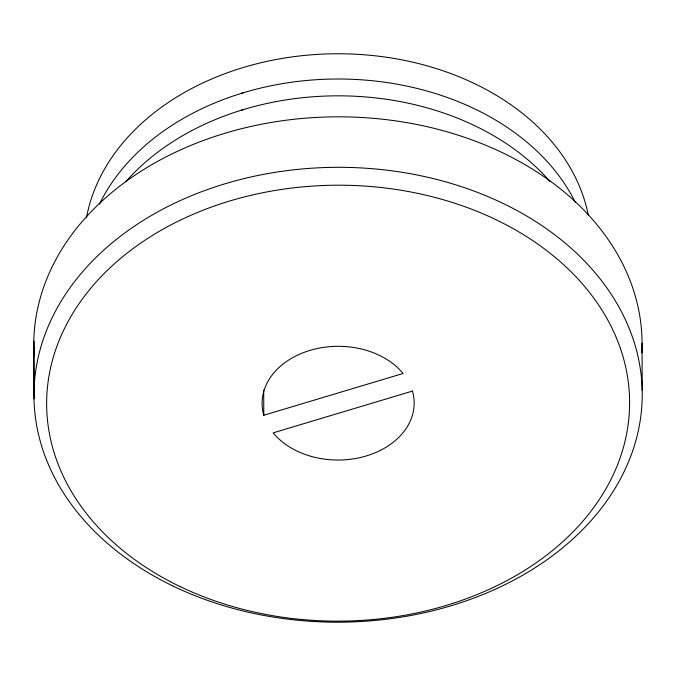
<?xml version="1.0" encoding="UTF-8"?>
<svg xmlns="http://www.w3.org/2000/svg" width="676" height="676" viewBox="0 0 676 676"><rect width="100%" height="100%" fill="white"/><g stroke="black" fill="none" stroke-linecap="round" stroke-linejoin="round"><path stroke-width="1.01" d="M241.383 93.356L243.732 92.646M241.442 110.18L243.791 109.478M263.792 415.258L403.065 373.49A76.042 56.86 -0.2 0 0 309.946 350.405A76.042 56.86 -0.2 0 0 263.792 415.258L263.699 390.018M34.138 398.865L33.8 341.236L33.944 394.116M642.065 343.129L642.2 390.398M99.44 204.169A253.466 189.542 -0.2 0 1 337.079 79.007A253.466 189.542 -0.2 0 1 575.479 202.631M125.787 181.726A253.466 189.542 -0.2 0 1 550.154 181.658M34.138 355.965A304.149 227.449 -0.2 0 1 336.471 116.83A304.149 227.449 -0.2 0 1 641.828 352.872M86.486 217.68A253.475 189.55 -0.2 0 1 336.268 53.767A253.475 189.55 -0.2 0 1 588.272 214.985M412.453 391.083L273.18 432.851A76.042 56.86 -0.2 0 0 366.299 455.945A76.042 56.86 -0.2 0 0 412.453 391.083M173.352 586.202A304.149 227.449 -0.2 0 0 641.879 405.38A304.149 227.449 -0.2 0 0 199.048 192.685A304.149 227.449 -0.2 0 0 173.352 586.202M180.239 586.641A291.483 217.968 -0.2 0 0 629.255 413.357A291.483 217.968 -0.2 0 0 204.87 209.518A291.483 217.968 -0.2 0 0 180.239 586.641"/></g></svg>
